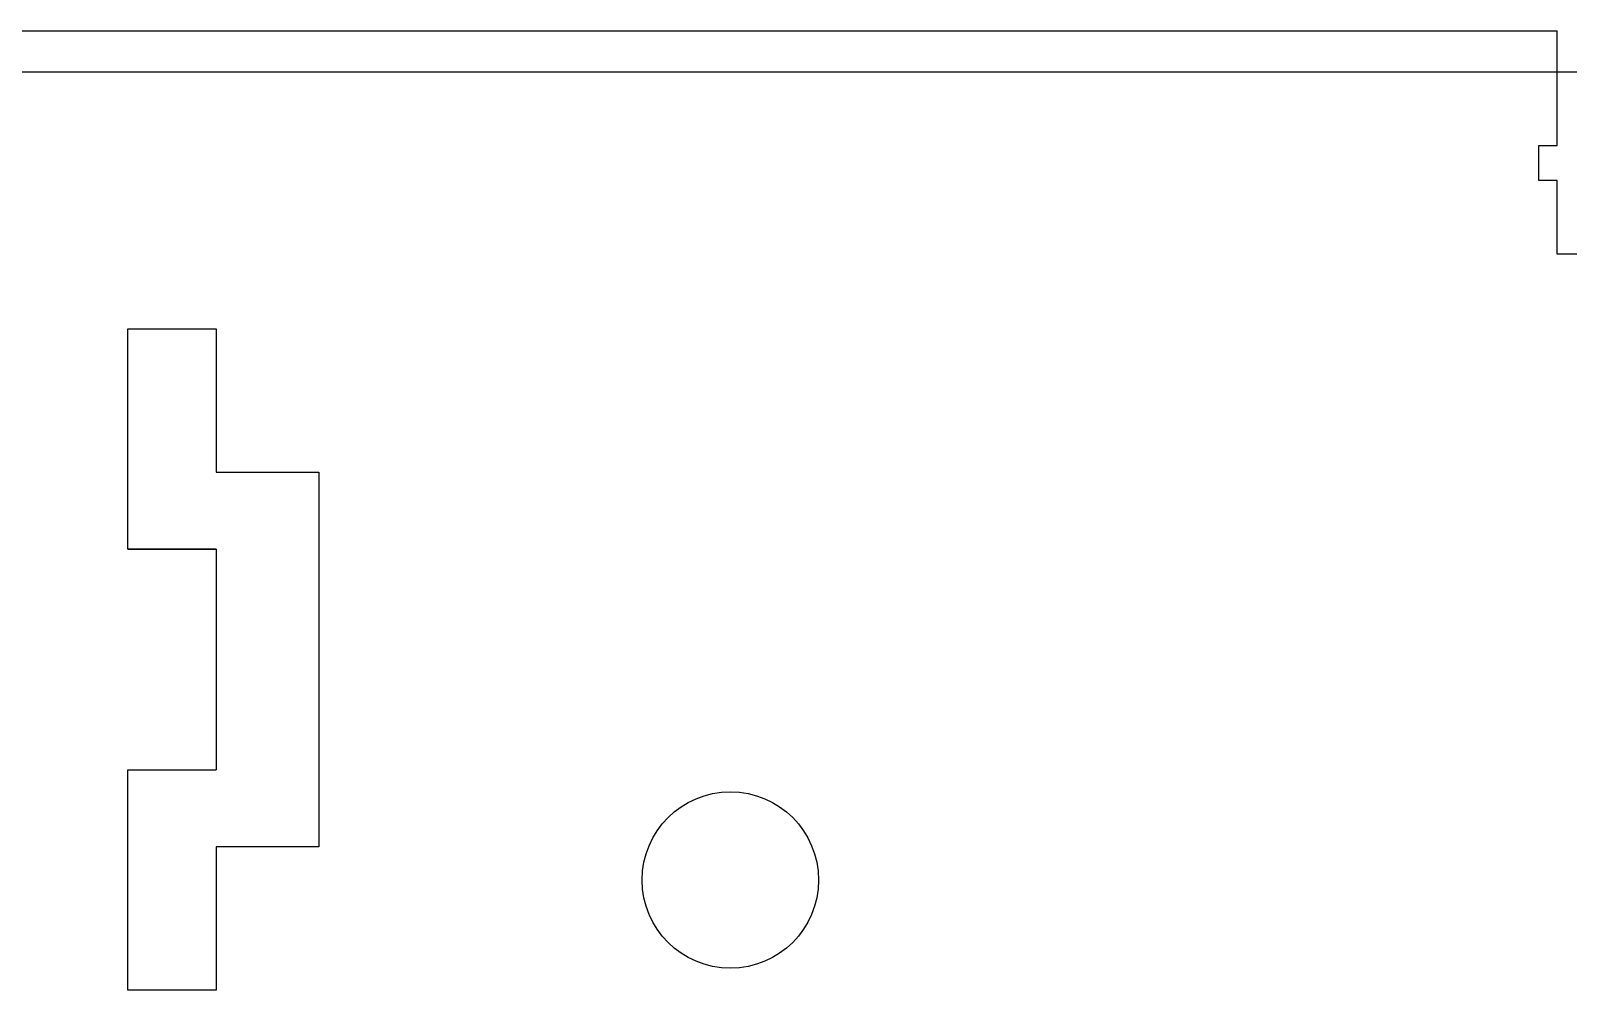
# Model space of a CAD drawing. Header units: millimetres. Extents: x -118 to 1853, y -1989 to 612.
# Drawn here: x 540.1 to 644.8, y 546.4 to 611.6 of the extents above; entities that cross this region are included whole.
import ezdxf

# ---------------------------------------------------------------- set-up
doc = ezdxf.new("R2010")
doc.units = ezdxf.units.MM
doc.layers.add('Holes', color=1, linetype='Continuous', plot=False)
doc.layers.add('text', color=5, linetype='Continuous')

# ---------------------------------------------------------------- blocks, each defined once
blk = doc.blocks.new('M3 Bolt Nut Slot')
for p, q in [((-7.4, 0), (-7.4, 1.25)), ((-7.4, 1.25), (-5, 1.25)), ((-5, 1.25), (-5, 0)), ((-12.4, -3), (-12.4, 0)), ((-12.4, 0), (-7.4, 0)), ((-5, 0), (0, 0)), ((-7.4, -3), (-12.4, -3)), ((-7.4, -4.25), (-7.4, -3)), ((0, -3), (-5, -3)), ((-5, -3), (-5, -4.25)), ((-5, -4.25), (-7.4, -4.25))]:
    blk.add_line(p, q)
blk = doc.blocks.new('Back Panel')
for p in [(0, 2.8), (0, 2.8), (0, 2.8), (0, 2.8), (0, 2.8), (0, 2.8), (0, 2.8), (0, 2.8), (0, 2.8), (0, 2.8), (0, 2.8), (0, 2.8), (0, 2.8), (0, 2.8), (0, 2.8), (0, 2.8), (0, 2.8), (0, 2.8), (0, 2.8), (0, 2.8), (0, 2.8), (0, 2.8), (0, 2.8), (0, 2.8), (0, 2.8), (0, 2.8), (0, 2.8), (0, 2.8), (0, 2.8), (0, 2.8), (208.5, 0), (208.5, 0), (208.5, 0), (208.5, 0), (208.5, 0), (208.5, 0), (208.5, 0), (208.5, 0), (208.5, 0), (208.5, 0), (208.5, 0), (208.5, 0), (208.5, 0), (208.5, 0), (208.5, 0), (208.5, 0), (208.5, 0), (208.5, 0), (208.5, 0), (208.5, 0), (208.5, 0), (208.5, 0), (208.5, 0), (208.5, 0), (208.5, 0), (208.5, 0), (208.5, 0), (208.5, 0), (208.5, 0), (208.5, 0)]:
    blk.add_line(p, (208.5, 2.8))
at = {"layer": 'Holes'}
for p, q in [((111.23, -32.48), (111.23, -17.48)), ((111.23, -17.48), (117.23, -17.48)), ((111.23, -32.48), (111.23, -17.48)), ((111.23, -17.48), (117.23, -17.48)), ((111.23, -32.48), (111.23, -17.48)), ((111.23, -17.48), (117.23, -17.48)), ((111.23, -32.48), (111.23, -17.48)), ((111.23, -17.48), (117.23, -17.48)), ((111.23, -32.48), (111.23, -17.48)), ((111.23, -17.48), (117.23, -17.48)), ((111.23, -32.48), (111.23, -17.48)), ((111.23, -17.48), (117.23, -17.48)), ((111.23, -32.48), (111.23, -17.48)), ((111.23, -17.48), (117.23, -17.48)), ((111.23, -32.48), (111.23, -17.48)), ((111.23, -17.48), (117.23, -17.48)), ((111.23, -32.48), (111.23, -17.48)), ((111.23, -17.48), (117.23, -17.48)), ((111.23, -32.48), (111.23, -17.48)), ((111.23, -17.48), (117.23, -17.48)), ((111.23, -32.48), (111.23, -17.48)), ((111.23, -17.48), (117.23, -17.48)), ((111.23, -32.48), (111.23, -17.48)), ((111.23, -17.48), (117.23, -17.48)), ((111.23, -32.48), (111.23, -17.48)), ((111.23, -17.48), (117.23, -17.48)), ((111.23, -32.48), (111.23, -17.48)), ((111.23, -17.48), (117.23, -17.48)), ((111.23, -32.48), (111.23, -17.48)), ((111.23, -17.48), (117.23, -17.48)), ((111.23, -32.48), (111.23, -17.48)), ((111.23, -17.48), (117.23, -17.48)), ((111.23, -32.48), (111.23, -17.48)), ((111.23, -17.48), (117.23, -17.48)), ((111.23, -32.48), (111.23, -17.48)), ((111.23, -17.48), (117.23, -17.48)), ((111.23, -32.48), (111.23, -17.48)), ((111.23, -17.48), (117.23, -17.48)), ((111.23, -32.48), (111.23, -17.48)), ((111.23, -17.48), (117.23, -17.48)), ((111.23, -32.48), (111.23, -17.48)), ((111.23, -17.48), (117.23, -17.48)), ((111.23, -32.48), (111.23, -17.48)), ((111.23, -17.48), (117.23, -17.48)), ((111.23, -32.48), (111.23, -17.48)), ((111.23, -17.48), (117.23, -17.48)), ((111.23, -32.48), (111.23, -17.48)), ((111.23, -17.48), (117.23, -17.48)), ((111.23, -32.48), (111.23, -17.48)), ((111.23, -17.48), (117.23, -17.48)), ((111.23, -32.48), (111.23, -17.48)), ((111.23, -17.48), (117.23, -17.48)), ((111.23, -32.48), (111.23, -17.48)), ((111.23, -17.48), (117.23, -17.48)), ((111.23, -32.48), (111.23, -17.48)), ((111.23, -17.48), (117.23, -17.48)), ((111.23, -32.48), (111.23, -17.48)), ((111.23, -17.48), (117.23, -17.48)), ((111.23, -32.48), (111.23, -17.48)), ((111.23, -17.48), (117.23, -17.48)), ((117.23, -17.48), (117.23, -27.23)), ((117.23, -17.48), (117.23, -27.23)), ((117.23, -17.48), (117.23, -27.23)), ((117.23, -17.48), (117.23, -27.23)), ((117.23, -17.48), (117.23, -27.23)), ((117.23, -17.48), (117.23, -27.23)), ((117.23, -17.48), (117.23, -27.23)), ((117.23, -17.48), (117.23, -27.23)), ((117.23, -17.48), (117.23, -27.23)), ((117.23, -17.48), (117.23, -27.23)), ((117.23, -17.48), (117.23, -27.23)), ((117.23, -17.48), (117.23, -27.23)), ((117.23, -17.48), (117.23, -27.23)), ((117.23, -17.48), (117.23, -27.23)), ((117.23, -17.48), (117.23, -27.23)), ((117.23, -17.48), (117.23, -27.23)), ((117.23, -17.48), (117.23, -27.23)), ((117.23, -17.48), (117.23, -27.23)), ((117.23, -17.48), (117.23, -27.23)), ((117.23, -17.48), (117.23, -27.23)), ((117.23, -17.48), (117.23, -27.23)), ((117.23, -17.48), (117.23, -27.23)), ((117.23, -17.48), (117.23, -27.23)), ((117.23, -17.48), (117.23, -27.23)), ((117.23, -17.48), (117.23, -27.23)), ((117.23, -17.48), (117.23, -27.23)), ((117.23, -17.48), (117.23, -27.23)), ((117.23, -17.48), (117.23, -27.23)), ((117.23, -17.48), (117.23, -27.23)), ((117.23, -17.48), (117.23, -27.23)), ((117.23, -27.23), (124.23, -27.23)), ((117.23, -27.23), (124.23, -27.23)), ((117.23, -27.23), (124.23, -27.23)), ((117.23, -27.23), (124.23, -27.23)), ((117.23, -27.23), (124.23, -27.23)), ((117.23, -27.23), (124.23, -27.23)), ((117.23, -27.23), (124.23, -27.23)), ((117.23, -27.23), (124.23, -27.23)), ((117.23, -27.23), (124.23, -27.23)), ((117.23, -27.23), (124.23, -27.23)), ((117.23, -27.23), (124.23, -27.23)), ((117.23, -27.23), (124.23, -27.23)), ((117.23, -27.23), (124.23, -27.23)), ((117.23, -27.23), (124.23, -27.23)), ((117.23, -27.23), (124.23, -27.23)), ((117.23, -27.23), (124.23, -27.23)), ((117.23, -27.23), (124.23, -27.23)), ((117.23, -27.23), (124.23, -27.23)), ((117.23, -27.23), (124.23, -27.23)), ((117.23, -27.23), (124.23, -27.23)), ((117.23, -27.23), (124.23, -27.23)), ((117.23, -27.23), (124.23, -27.23)), ((117.23, -27.23), (124.23, -27.23)), ((117.23, -27.23), (124.23, -27.23)), ((117.23, -27.23), (124.23, -27.23)), ((117.23, -27.23), (124.23, -27.23)), ((117.23, -27.23), (124.23, -27.23)), ((117.23, -27.23), (124.23, -27.23)), ((117.23, -27.23), (124.23, -27.23)), ((117.23, -27.23), (124.23, -27.23)), ((124.23, -27.23), (124.23, -52.73)), ((124.23, -27.23), (124.23, -52.73)), ((124.23, -27.23), (124.23, -52.73)), ((124.23, -27.23), (124.23, -52.73)), ((124.23, -27.23), (124.23, -52.73)), ((124.23, -27.23), (124.23, -52.73)), ((124.23, -27.23), (124.23, -52.73)), ((124.23, -27.23), (124.23, -52.73)), ((124.23, -27.23), (124.23, -52.73)), ((124.23, -27.23), (124.23, -52.73)), ((124.23, -27.23), (124.23, -52.73)), ((124.23, -27.23), (124.23, -52.73)), ((124.23, -27.23), (124.23, -52.73)), ((124.23, -27.23), (124.23, -52.73)), ((124.23, -27.23), (124.23, -52.73)), ((124.23, -27.23), (124.23, -52.73)), ((124.23, -27.23), (124.23, -52.73)), ((124.23, -27.23), (124.23, -52.73)), ((124.23, -27.23), (124.23, -52.73)), ((124.23, -27.23), (124.23, -52.73)), ((124.23, -27.23), (124.23, -52.73)), ((124.23, -27.23), (124.23, -52.73)), ((124.23, -27.23), (124.23, -52.73)), ((124.23, -27.23), (124.23, -52.73)), ((124.23, -27.23), (124.23, -52.73)), ((124.23, -27.23), (124.23, -52.73)), ((124.23, -27.23), (124.23, -52.73)), ((124.23, -27.23), (124.23, -52.73)), ((124.23, -27.23), (124.23, -52.73)), ((124.23, -27.23), (124.23, -52.73)), ((117.23, -32.48), (111.23, -32.48)), ((111.23, -32.48), (117.23, -32.48)), ((117.23, -32.48), (111.23, -32.48)), ((111.23, -32.48), (117.23, -32.48)), ((117.23, -32.48), (111.23, -32.48)), ((111.23, -32.48), (117.23, -32.48)), ((117.23, -32.48), (111.23, -32.48)), ((111.23, -32.48), (117.23, -32.48)), ((117.23, -32.48), (111.23, -32.48)), ((111.23, -32.48), (117.23, -32.48)), ((117.23, -32.48), (111.23, -32.48)), ((111.23, -32.48), (117.23, -32.48)), ((117.23, -32.48), (111.23, -32.48)), ((111.23, -32.48), (117.23, -32.48)), ((117.23, -32.48), (111.23, -32.48)), ((111.23, -32.48), (117.23, -32.48)), ((117.23, -32.48), (111.23, -32.48)), ((111.23, -32.48), (117.23, -32.48)), ((117.23, -32.48), (111.23, -32.48)), ((111.23, -32.48), (117.23, -32.48)), ((117.23, -32.48), (111.23, -32.48)), ((111.23, -32.48), (117.23, -32.48)), ((117.23, -32.48), (111.23, -32.48)), ((111.23, -32.48), (117.23, -32.48)), ((117.23, -32.48), (111.23, -32.48)), ((111.23, -32.48), (117.23, -32.48)), ((117.23, -32.48), (111.23, -32.48)), ((111.23, -32.48), (117.23, -32.48)), ((117.23, -32.48), (111.23, -32.48)), ((111.23, -32.48), (117.23, -32.48)), ((117.23, -32.48), (111.23, -32.48)), ((111.23, -32.48), (117.23, -32.48)), ((117.23, -32.48), (111.23, -32.48)), ((111.23, -32.48), (117.23, -32.48)), ((117.23, -32.48), (111.23, -32.48)), ((111.23, -32.48), (117.23, -32.48)), ((117.23, -32.48), (111.23, -32.48)), ((111.23, -32.48), (117.23, -32.48)), ((117.23, -32.48), (111.23, -32.48)), ((111.23, -32.48), (117.23, -32.48)), ((117.23, -32.48), (111.23, -32.48)), ((111.23, -32.48), (117.23, -32.48)), ((117.23, -32.48), (111.23, -32.48)), ((111.23, -32.48), (117.23, -32.48)), ((117.23, -32.48), (111.23, -32.48)), ((111.23, -32.48), (117.23, -32.48)), ((117.23, -32.48), (111.23, -32.48)), ((111.23, -32.48), (117.23, -32.48)), ((117.23, -32.48), (111.23, -32.48)), ((111.23, -32.48), (117.23, -32.48)), ((117.23, -32.48), (111.23, -32.48)), ((111.23, -32.48), (117.23, -32.48)), ((117.23, -32.48), (111.23, -32.48)), ((111.23, -32.48), (117.23, -32.48)), ((117.23, -32.48), (111.23, -32.48)), ((111.23, -32.48), (117.23, -32.48)), ((117.23, -32.48), (111.23, -32.48)), ((111.23, -32.48), (117.23, -32.48)), ((117.23, -32.48), (111.23, -32.48)), ((111.23, -32.48), (117.23, -32.48)), ((117.23, -32.48), (117.23, -47.48)), ((117.23, -32.48), (117.23, -47.48)), ((117.23, -32.48), (117.23, -47.48)), ((117.23, -32.48), (117.23, -47.48)), ((117.23, -32.48), (117.23, -47.48)), ((117.23, -32.48), (117.23, -47.48)), ((117.23, -32.48), (117.23, -47.48)), ((117.23, -32.48), (117.23, -47.48)), ((117.23, -32.48), (117.23, -47.48)), ((117.23, -32.48), (117.23, -47.48)), ((117.23, -32.48), (117.23, -47.48)), ((117.23, -32.48), (117.23, -47.48)), ((117.23, -32.48), (117.23, -47.48)), ((117.23, -32.48), (117.23, -47.48)), ((117.23, -32.48), (117.23, -47.48)), ((117.23, -32.48), (117.23, -47.48)), ((117.23, -32.48), (117.23, -47.48)), ((117.23, -32.48), (117.23, -47.48)), ((117.23, -32.48), (117.23, -47.48)), ((117.23, -32.48), (117.23, -47.48)), ((117.23, -32.48), (117.23, -47.48)), ((117.23, -32.48), (117.23, -47.48)), ((117.23, -32.48), (117.23, -47.48)), ((117.23, -32.48), (117.23, -47.48)), ((117.23, -32.48), (117.23, -47.48)), ((117.23, -32.48), (117.23, -47.48)), ((117.23, -32.48), (117.23, -47.48)), ((117.23, -32.48), (117.23, -47.48)), ((117.23, -32.48), (117.23, -47.48)), ((117.23, -32.48), (117.23, -47.48)), ((111.23, -62.48), (111.23, -47.48)), ((111.23, -47.48), (117.23, -47.48)), ((111.23, -47.48), (117.23, -47.48)), ((111.23, -62.48), (111.23, -47.48)), ((111.23, -47.48), (117.23, -47.48)), ((111.23, -47.48), (117.23, -47.48)), ((111.23, -62.48), (111.23, -47.48)), ((111.23, -47.48), (117.23, -47.48)), ((111.23, -47.48), (117.23, -47.48)), ((111.23, -62.48), (111.23, -47.48)), ((111.23, -47.48), (117.23, -47.48)), ((111.23, -47.48), (117.23, -47.48)), ((111.23, -62.48), (111.23, -47.48)), ((111.23, -47.48), (117.23, -47.48)), ((111.23, -47.48), (117.23, -47.48)), ((111.23, -62.48), (111.23, -47.48)), ((111.23, -47.48), (117.23, -47.48)), ((111.23, -47.48), (117.23, -47.48)), ((111.23, -62.48), (111.23, -47.48)), ((111.23, -47.48), (117.23, -47.48)), ((111.23, -47.48), (117.23, -47.48)), ((111.23, -62.48), (111.23, -47.48)), ((111.23, -47.48), (117.23, -47.48)), ((111.23, -47.48), (117.23, -47.48)), ((111.23, -62.48), (111.23, -47.48)), ((111.23, -47.48), (117.23, -47.48)), ((111.23, -47.48), (117.23, -47.48)), ((111.23, -62.48), (111.23, -47.48)), ((111.23, -47.48), (117.23, -47.48)), ((111.23, -47.48), (117.23, -47.48)), ((111.23, -62.48), (111.23, -47.48)), ((111.23, -47.48), (117.23, -47.48)), ((111.23, -47.48), (117.23, -47.48)), ((111.23, -62.48), (111.23, -47.48)), ((111.23, -47.48), (117.23, -47.48)), ((111.23, -47.48), (117.23, -47.48)), ((111.23, -62.48), (111.23, -47.48)), ((111.23, -47.48), (117.23, -47.48)), ((111.23, -47.48), (117.23, -47.48)), ((111.23, -62.48), (111.23, -47.48)), ((111.23, -47.48), (117.23, -47.48)), ((111.23, -47.48), (117.23, -47.48)), ((111.23, -62.48), (111.23, -47.48)), ((111.23, -47.48), (117.23, -47.48)), ((111.23, -47.48), (117.23, -47.48)), ((111.23, -62.48), (111.23, -47.48)), ((111.23, -47.48), (117.23, -47.48)), ((111.23, -47.48), (117.23, -47.48)), ((111.23, -62.48), (111.23, -47.48)), ((111.23, -47.48), (117.23, -47.48)), ((111.23, -47.48), (117.23, -47.48)), ((111.23, -62.48), (111.23, -47.48)), ((111.23, -47.48), (117.23, -47.48)), ((111.23, -47.48), (117.23, -47.48)), ((111.23, -62.48), (111.23, -47.48)), ((111.23, -47.48), (117.23, -47.48)), ((111.23, -47.48), (117.23, -47.48)), ((111.23, -62.48), (111.23, -47.48)), ((111.23, -47.48), (117.23, -47.48)), ((111.23, -47.48), (117.23, -47.48)), ((111.23, -62.48), (111.23, -47.48)), ((111.23, -47.48), (117.23, -47.48)), ((111.23, -47.48), (117.23, -47.48)), ((111.23, -62.48), (111.23, -47.48)), ((111.23, -47.48), (117.23, -47.48)), ((111.23, -47.48), (117.23, -47.48)), ((111.23, -62.48), (111.23, -47.48)), ((111.23, -47.48), (117.23, -47.48)), ((111.23, -47.48), (117.23, -47.48)), ((111.23, -62.48), (111.23, -47.48)), ((111.23, -47.48), (117.23, -47.48)), ((111.23, -47.48), (117.23, -47.48)), ((111.23, -62.48), (111.23, -47.48)), ((111.23, -47.48), (117.23, -47.48)), ((111.23, -47.48), (117.23, -47.48)), ((111.23, -62.48), (111.23, -47.48)), ((111.23, -47.48), (117.23, -47.48)), ((111.23, -47.48), (117.23, -47.48)), ((111.23, -62.48), (111.23, -47.48)), ((111.23, -47.48), (117.23, -47.48)), ((111.23, -47.48), (117.23, -47.48)), ((111.23, -62.48), (111.23, -47.48)), ((111.23, -47.48), (117.23, -47.48)), ((111.23, -47.48), (117.23, -47.48)), ((111.23, -62.48), (111.23, -47.48)), ((111.23, -47.48), (117.23, -47.48)), ((111.23, -47.48), (117.23, -47.48)), ((111.23, -62.48), (111.23, -47.48)), ((111.23, -47.48), (117.23, -47.48)), ((111.23, -47.48), (117.23, -47.48)), ((117.23, -47.48), (117.23, -47.48)), ((117.23, -47.48), (117.23, -47.48)), ((117.23, -47.48), (117.23, -47.48)), ((117.23, -47.48), (117.23, -47.48)), ((117.23, -47.48), (117.23, -47.48)), ((117.23, -47.48), (117.23, -47.48)), ((117.23, -47.48), (117.23, -47.48)), ((117.23, -47.48), (117.23, -47.48)), ((117.23, -47.48), (117.23, -47.48)), ((117.23, -47.48), (117.23, -47.48)), ((117.23, -47.48), (117.23, -47.48)), ((117.23, -47.48), (117.23, -47.48)), ((117.23, -47.48), (117.23, -47.48)), ((117.23, -47.48), (117.23, -47.48)), ((117.23, -47.48), (117.23, -47.48)), ((117.23, -47.48), (117.23, -47.48)), ((117.23, -47.48), (117.23, -47.48)), ((117.23, -47.48), (117.23, -47.48)), ((117.23, -47.48), (117.23, -47.48)), ((117.23, -47.48), (117.23, -47.48)), ((117.23, -47.48), (117.23, -47.48)), ((117.23, -47.48), (117.23, -47.48)), ((117.23, -47.48), (117.23, -47.48)), ((117.23, -47.48), (117.23, -47.48)), ((117.23, -47.48), (117.23, -47.48)), ((117.23, -47.48), (117.23, -47.48)), ((117.23, -47.48), (117.23, -47.48)), ((117.23, -47.48), (117.23, -47.48)), ((117.23, -47.48), (117.23, -47.48)), ((117.23, -47.48), (117.23, -47.48)), ((117.23, -52.73), (117.23, -62.48)), ((124.23, -52.73), (117.23, -52.73)), ((124.23, -52.73), (117.23, -52.73)), ((117.23, -52.73), (117.23, -62.48)), ((124.23, -52.73), (117.23, -52.73)), ((117.23, -52.73), (117.23, -62.48)), ((124.23, -52.73), (117.23, -52.73)), ((117.23, -52.73), (117.23, -62.48)), ((124.23, -52.73), (117.23, -52.73)), ((117.23, -52.73), (117.23, -62.48)), ((124.23, -52.73), (117.23, -52.73)), ((117.23, -52.73), (117.23, -62.48)), ((124.23, -52.73), (117.23, -52.73)), ((117.23, -52.73), (117.23, -62.48)), ((124.23, -52.73), (117.23, -52.73)), ((117.23, -52.73), (117.23, -62.48)), ((124.23, -52.73), (117.23, -52.73)), ((117.23, -52.73), (117.23, -62.48)), ((124.23, -52.73), (117.23, -52.73)), ((117.23, -52.73), (117.23, -62.48)), ((124.23, -52.73), (117.23, -52.73)), ((117.23, -52.73), (117.23, -62.48)), ((124.23, -52.73), (117.23, -52.73)), ((117.23, -52.73), (117.23, -62.48)), ((124.23, -52.73), (117.23, -52.73)), ((117.23, -52.73), (117.23, -62.48)), ((124.23, -52.73), (117.23, -52.73)), ((117.23, -52.73), (117.23, -62.48)), ((124.23, -52.73), (117.23, -52.73)), ((117.23, -52.73), (117.23, -62.48)), ((124.23, -52.73), (117.23, -52.73)), ((117.23, -52.73), (117.23, -62.48)), ((124.23, -52.73), (117.23, -52.73)), ((117.23, -52.73), (117.23, -62.48)), ((124.23, -52.73), (117.23, -52.73)), ((117.23, -52.73), (117.23, -62.48)), ((124.23, -52.73), (117.23, -52.73)), ((117.23, -52.73), (117.23, -62.48)), ((124.23, -52.73), (117.23, -52.73)), ((117.23, -52.73), (117.23, -62.48)), ((124.23, -52.73), (117.23, -52.73)), ((117.23, -52.73), (117.23, -62.48)), ((124.23, -52.73), (117.23, -52.73)), ((117.23, -52.73), (117.23, -62.48)), ((124.23, -52.73), (117.23, -52.73)), ((117.23, -52.73), (117.23, -62.48)), ((124.23, -52.73), (117.23, -52.73)), ((117.23, -52.73), (117.23, -62.48)), ((124.23, -52.73), (117.23, -52.73)), ((117.23, -52.73), (117.23, -62.48)), ((124.23, -52.73), (117.23, -52.73)), ((117.23, -52.73), (117.23, -62.48)), ((124.23, -52.73), (117.23, -52.73)), ((117.23, -52.73), (117.23, -62.48)), ((124.23, -52.73), (117.23, -52.73)), ((117.23, -52.73), (117.23, -62.48)), ((124.23, -52.73), (117.23, -52.73)), ((117.23, -52.73), (117.23, -62.48)), ((124.23, -52.73), (117.23, -52.73)), ((117.23, -52.73), (117.23, -62.48)), ((117.23, -62.48), (111.23, -62.48)), ((117.23, -62.48), (111.23, -62.48)), ((117.23, -62.48), (111.23, -62.48)), ((117.23, -62.48), (111.23, -62.48)), ((117.23, -62.48), (111.23, -62.48)), ((117.23, -62.48), (111.23, -62.48)), ((117.23, -62.48), (111.23, -62.48)), ((117.23, -62.48), (111.23, -62.48)), ((117.23, -62.48), (111.23, -62.48)), ((117.23, -62.48), (111.23, -62.48)), ((117.23, -62.48), (111.23, -62.48)), ((117.23, -62.48), (111.23, -62.48)), ((117.23, -62.48), (111.23, -62.48)), ((117.23, -62.48), (111.23, -62.48)), ((117.23, -62.48), (111.23, -62.48)), ((117.23, -62.48), (111.23, -62.48)), ((117.23, -62.48), (111.23, -62.48)), ((117.23, -62.48), (111.23, -62.48)), ((117.23, -62.48), (111.23, -62.48)), ((117.23, -62.48), (111.23, -62.48)), ((117.23, -62.48), (111.23, -62.48)), ((117.23, -62.48), (111.23, -62.48)), ((117.23, -62.48), (111.23, -62.48)), ((117.23, -62.48), (111.23, -62.48)), ((117.23, -62.48), (111.23, -62.48)), ((117.23, -62.48), (111.23, -62.48)), ((117.23, -62.48), (111.23, -62.48)), ((117.23, -62.48), (111.23, -62.48)), ((117.23, -62.48), (111.23, -62.48)), ((117.23, -62.48), (111.23, -62.48))]:
    blk.add_line(p, q, dxfattribs=at)
blk.add_circle((152.23, -54.98), 6, dxfattribs=at)
blk.add_circle((152.23, -54.98), 6, dxfattribs=at)
blk.add_circle((152.23, -54.98), 6, dxfattribs=at)
blk.add_circle((152.23, -54.98), 6, dxfattribs=at)
blk.add_circle((152.23, -54.98), 6, dxfattribs=at)
blk.add_circle((152.23, -54.98), 6, dxfattribs=at)
blk.add_circle((152.23, -54.98), 6, dxfattribs=at)
blk.add_circle((152.23, -54.98), 6, dxfattribs=at)
blk.add_circle((152.23, -54.98), 6, dxfattribs=at)
blk.add_circle((152.23, -54.98), 6, dxfattribs=at)
blk.add_circle((152.23, -54.98), 6, dxfattribs=at)
blk.add_circle((152.23, -54.98), 6, dxfattribs=at)
blk.add_circle((152.23, -54.98), 6, dxfattribs=at)
blk.add_circle((152.23, -54.98), 6, dxfattribs=at)
blk.add_circle((152.23, -54.98), 6, dxfattribs=at)
blk.add_circle((152.23, -54.98), 6, dxfattribs=at)
blk.add_circle((152.23, -54.98), 6, dxfattribs=at)
blk.add_circle((152.23, -54.98), 6, dxfattribs=at)
blk.add_circle((152.23, -54.98), 6, dxfattribs=at)
blk.add_circle((152.23, -54.98), 6, dxfattribs=at)
blk.add_circle((152.23, -54.98), 6, dxfattribs=at)
blk.add_circle((152.23, -54.98), 6, dxfattribs=at)
blk.add_circle((152.23, -54.98), 6, dxfattribs=at)
blk.add_circle((152.23, -54.98), 6, dxfattribs=at)
blk.add_circle((152.23, -54.98), 6, dxfattribs=at)
blk.add_circle((152.23, -54.98), 6, dxfattribs=at)
blk.add_circle((152.23, -54.98), 6, dxfattribs=at)
blk.add_circle((152.23, -54.98), 6, dxfattribs=at)
blk.add_circle((152.23, -54.98), 6, dxfattribs=at)
blk.add_circle((152.23, -54.98), 6, dxfattribs=at)
at = {"layer": 'text'}
blk.add_line((0, 0), (420, 0), dxfattribs=at)
blk.add_line((0, 0), (420, 0), dxfattribs=at)
blk.add_line((0, 0), (420, 0), dxfattribs=at)
blk.add_line((0, 0), (420, 0), dxfattribs=at)
blk.add_line((0, 0), (420, 0), dxfattribs=at)
blk.add_line((0, 0), (420, 0), dxfattribs=at)
blk.add_line((0, 0), (420, 0), dxfattribs=at)
blk.add_line((0, 0), (420, 0), dxfattribs=at)
blk.add_line((0, 0), (420, 0), dxfattribs=at)
blk.add_line((0, 0), (420, 0), dxfattribs=at)
blk.add_line((0, 0), (420, 0), dxfattribs=at)
blk.add_line((0, 0), (420, 0), dxfattribs=at)
blk.add_line((0, 0), (420, 0), dxfattribs=at)
blk.add_line((0, 0), (420, 0), dxfattribs=at)
blk.add_line((0, 0), (420, 0), dxfattribs=at)
blk.add_line((0, 0), (420, 0), dxfattribs=at)
blk.add_line((0, 0), (420, 0), dxfattribs=at)
blk.add_line((0, 0), (420, 0), dxfattribs=at)
blk.add_line((0, 0), (420, 0), dxfattribs=at)
blk.add_line((0, 0), (420, 0), dxfattribs=at)
blk.add_line((0, 0), (420, 0), dxfattribs=at)
blk.add_line((0, 0), (420, 0), dxfattribs=at)
blk.add_line((0, 0), (420, 0), dxfattribs=at)
blk.add_line((0, 0), (420, 0), dxfattribs=at)
blk.add_line((0, 0), (420, 0), dxfattribs=at)
blk.add_line((0, 0), (420, 0), dxfattribs=at)
blk.add_line((0, 0), (420, 0), dxfattribs=at)
blk.add_line((0, 0), (420, 0), dxfattribs=at)
blk.add_line((0, 0), (420, 0), dxfattribs=at)
blk.add_line((0, 0), (420, 0), dxfattribs=at)
at = {"rotation": 90}
blk.add_blockref('M3 Bolt Nut Slot', (208.5, 0), dxfattribs=at)
blk.add_blockref('M3 Bolt Nut Slot', (208.5, 0), dxfattribs=at)
blk.add_blockref('M3 Bolt Nut Slot', (208.5, 0), dxfattribs=at)
blk.add_blockref('M3 Bolt Nut Slot', (208.5, 0), dxfattribs=at)
blk.add_blockref('M3 Bolt Nut Slot', (208.5, 0), dxfattribs=at)
blk.add_blockref('M3 Bolt Nut Slot', (208.5, 0), dxfattribs=at)
blk.add_blockref('M3 Bolt Nut Slot', (208.5, 0), dxfattribs=at)
blk.add_blockref('M3 Bolt Nut Slot', (208.5, 0), dxfattribs=at)
blk.add_blockref('M3 Bolt Nut Slot', (208.5, 0), dxfattribs=at)
blk.add_blockref('M3 Bolt Nut Slot', (208.5, 0), dxfattribs=at)
blk.add_blockref('M3 Bolt Nut Slot', (208.5, 0), dxfattribs=at)
blk.add_blockref('M3 Bolt Nut Slot', (208.5, 0), dxfattribs=at)
blk.add_blockref('M3 Bolt Nut Slot', (208.5, 0), dxfattribs=at)
blk.add_blockref('M3 Bolt Nut Slot', (208.5, 0), dxfattribs=at)
blk.add_blockref('M3 Bolt Nut Slot', (208.5, 0), dxfattribs=at)
blk.add_blockref('M3 Bolt Nut Slot', (208.5, 0), dxfattribs=at)
blk.add_blockref('M3 Bolt Nut Slot', (208.5, 0), dxfattribs=at)
blk.add_blockref('M3 Bolt Nut Slot', (208.5, 0), dxfattribs=at)
blk.add_blockref('M3 Bolt Nut Slot', (208.5, 0), dxfattribs=at)
blk.add_blockref('M3 Bolt Nut Slot', (208.5, 0), dxfattribs=at)
blk.add_blockref('M3 Bolt Nut Slot', (208.5, 0), dxfattribs=at)
blk.add_blockref('M3 Bolt Nut Slot', (208.5, 0), dxfattribs=at)
blk.add_blockref('M3 Bolt Nut Slot', (208.5, 0), dxfattribs=at)
blk.add_blockref('M3 Bolt Nut Slot', (208.5, 0), dxfattribs=at)
blk.add_blockref('M3 Bolt Nut Slot', (208.5, 0), dxfattribs=at)
blk.add_blockref('M3 Bolt Nut Slot', (208.5, 0), dxfattribs=at)
blk.add_blockref('M3 Bolt Nut Slot', (208.5, 0), dxfattribs=at)
blk.add_blockref('M3 Bolt Nut Slot', (208.5, 0), dxfattribs=at)
blk.add_blockref('M3 Bolt Nut Slot', (208.5, 0), dxfattribs=at)
blk.add_blockref('M3 Bolt Nut Slot', (208.5, 0), dxfattribs=at)

msp = doc.modelspace()

# ---------------------------------------------------------------- block references
msp.add_blockref('Back Panel', (435.51, 608.84))

doc.saveas('drawing.dxf')
